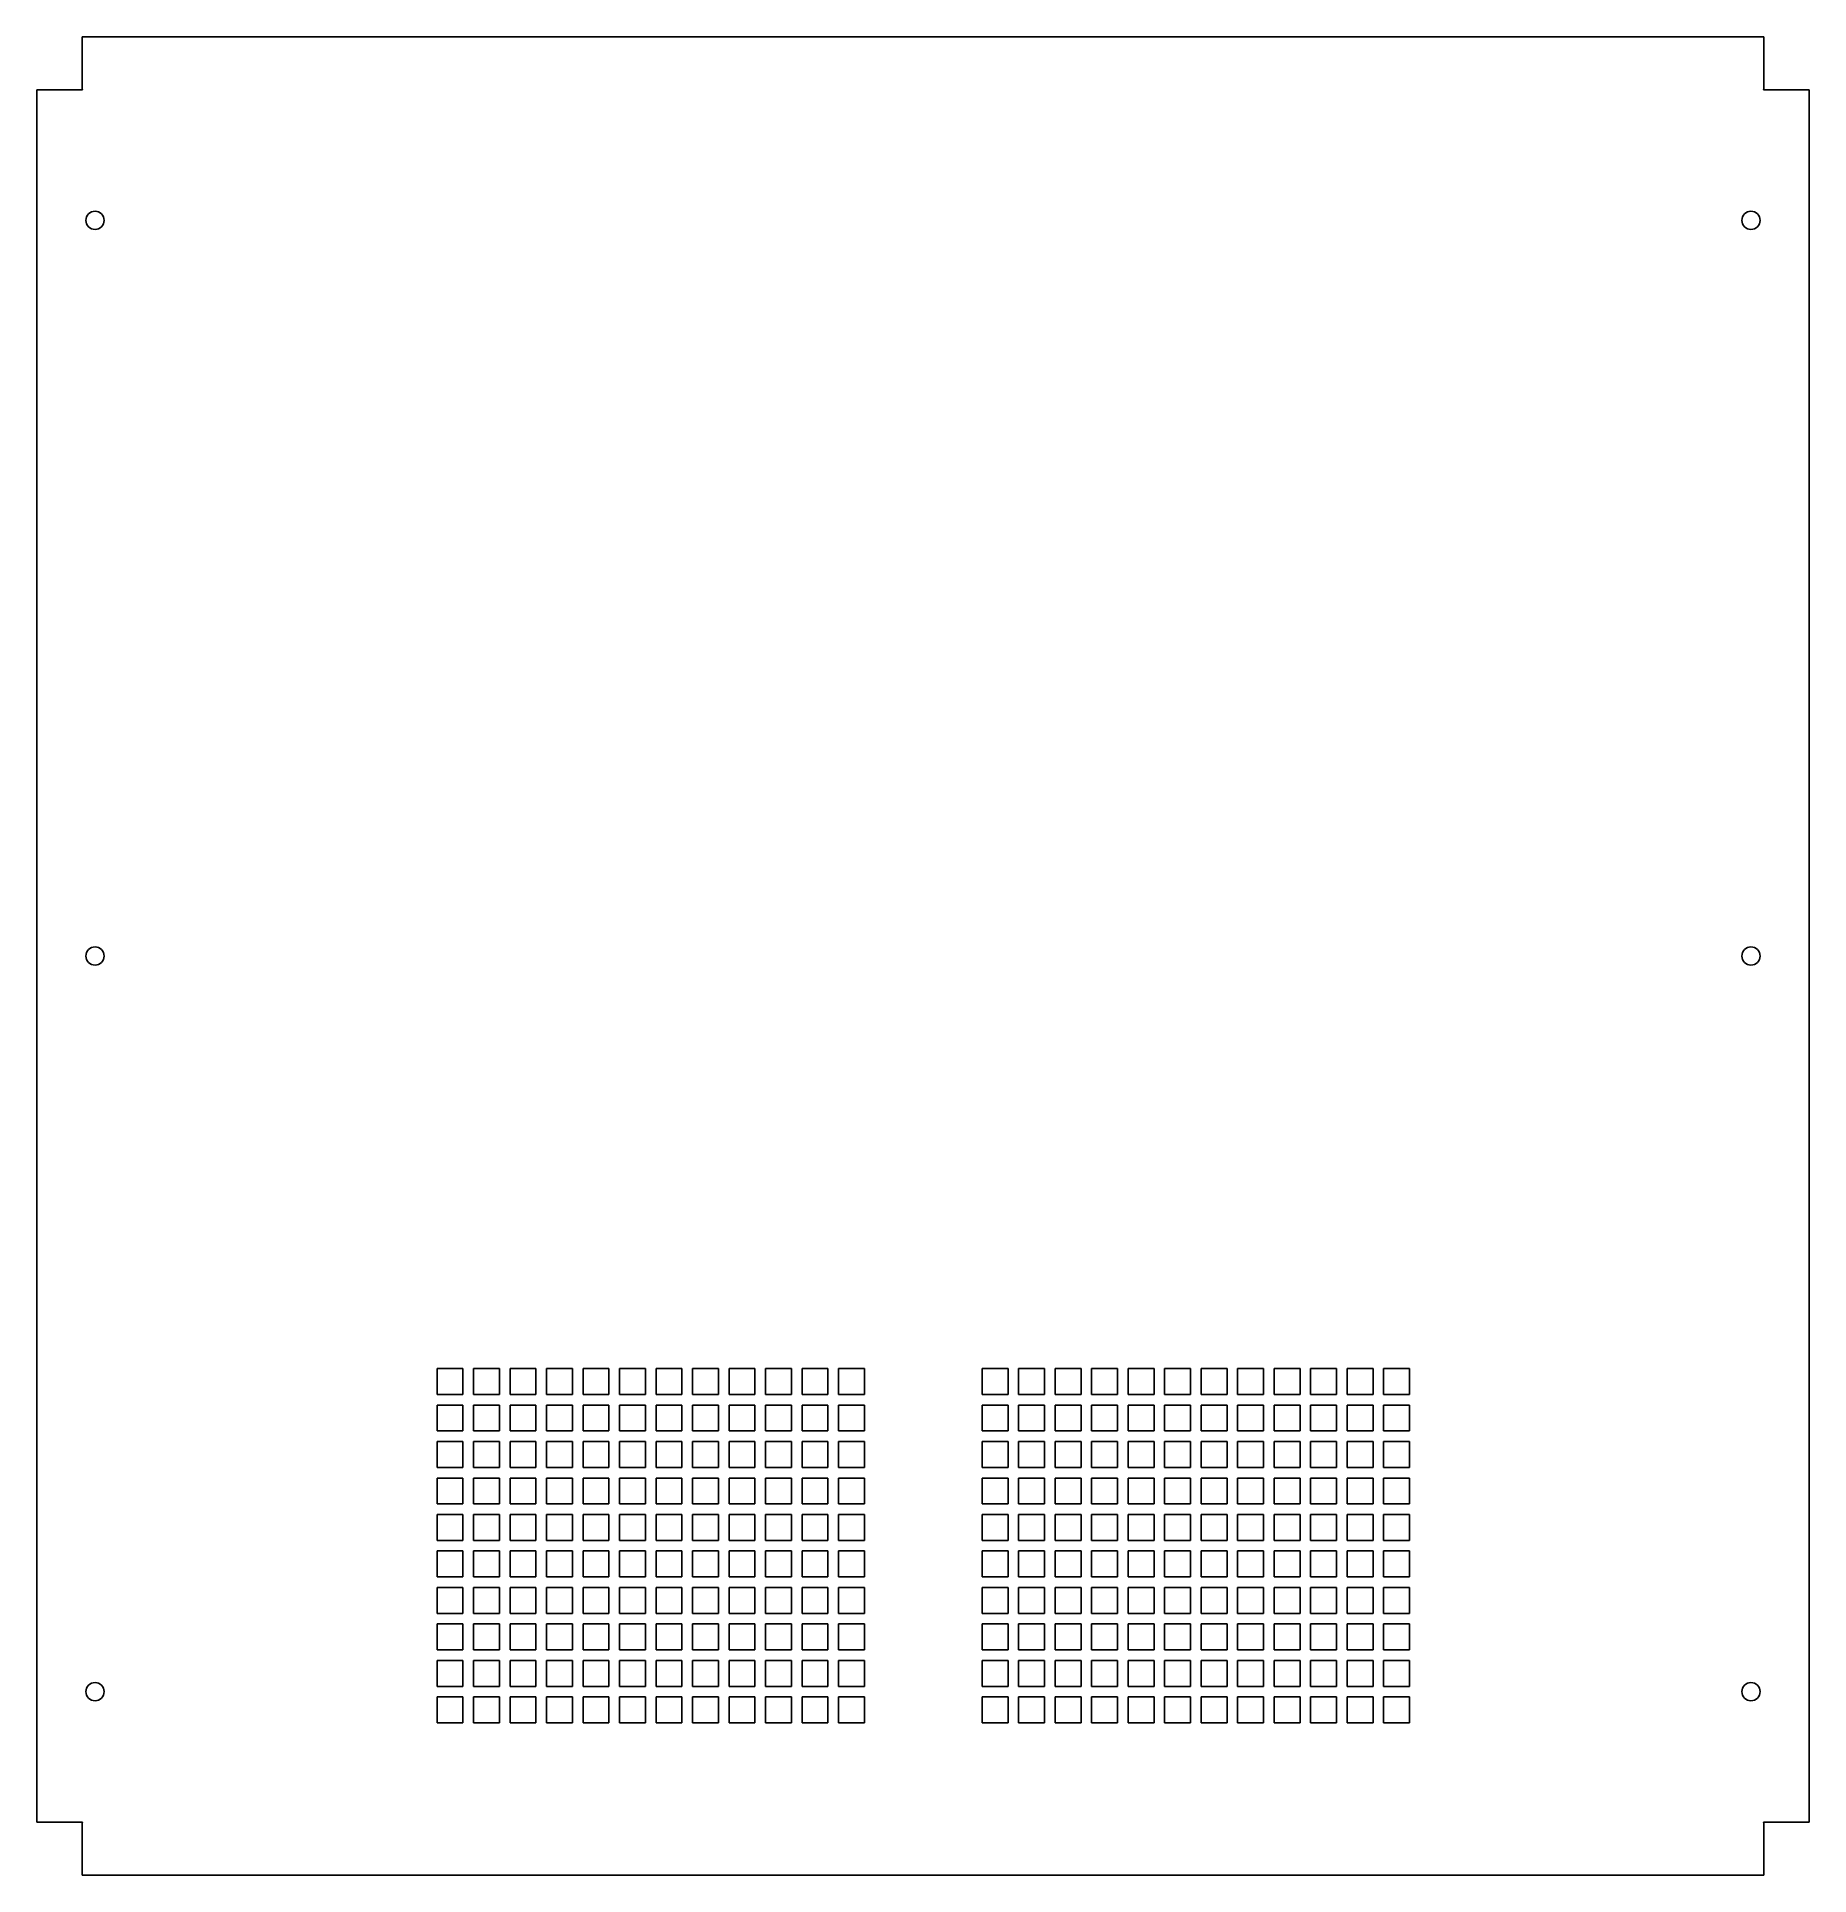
# Model space of a CAD drawing. Header units: inches. Extents: x -15.1 to 15.1, y -15.6 to 15.6.
import ezdxf

# ---------------------------------------------------------------- set-up
doc = ezdxf.new("R2010")
doc.units = ezdxf.units.IN
doc.header["$MEASUREMENT"] = 0

msp = doc.modelspace()

# ---------------------------------------------------------------- linework, layer by layer
at = {"color": 7, "linetype": 'Continuous', "lineweight": 25}
for p, q in [((-14.282, 14.726), (-14.282, 15.619)), ((14.282, 15.619), (-14.282, 15.619)), ((14.282, 15.619), (14.282, 14.726)), ((-15.054, 14.72), (-15.054, -14.72)), ((-15.054, 14.72), (-14.279, 14.72)), ((-14.279, 14.726), (-14.282, 14.726)), ((-14.279, 14.72), (-14.279, 14.726)), ((14.282, 14.726), (14.279, 14.726)), ((14.279, 14.726), (14.279, 14.72)), ((14.279, 14.72), (15.054, 14.72)), ((15.054, -14.72), (15.054, 14.72)), ((-7.815, -7.01), (-8.255, -7.01)), ((-8.255, -7.01), (-8.255, -7.45)), ((-7.815, -7.45), (-7.815, -7.01)), ((-7.195, -7.01), (-7.635, -7.01)), ((-7.635, -7.01), (-7.635, -7.45)), ((-7.195, -7.45), (-7.195, -7.01)), ((-6.575, -7.01), (-7.015, -7.01)), ((-7.015, -7.01), (-7.015, -7.45)), ((-6.575, -7.45), (-6.575, -7.01)), ((-5.955, -7.01), (-6.395, -7.01)), ((-6.395, -7.01), (-6.395, -7.45)), ((-5.955, -7.45), (-5.955, -7.01)), ((-5.335, -7.01), (-5.775, -7.01)), ((-5.775, -7.01), (-5.775, -7.45)), ((-5.335, -7.45), (-5.335, -7.01)), ((-4.715, -7.01), (-5.155, -7.01)), ((-5.155, -7.01), (-5.155, -7.45)), ((-4.715, -7.45), (-4.715, -7.01)), ((-4.095, -7.01), (-4.535, -7.01)), ((-4.535, -7.01), (-4.535, -7.45)), ((-4.095, -7.45), (-4.095, -7.01)), ((-3.475, -7.01), (-3.915, -7.01)), ((-3.915, -7.01), (-3.915, -7.45)), ((-3.475, -7.45), (-3.475, -7.01)), ((-2.855, -7.01), (-3.295, -7.01)), ((-3.295, -7.01), (-3.295, -7.45)), ((-2.855, -7.45), (-2.855, -7.01)), ((-2.235, -7.01), (-2.675, -7.01)), ((-2.675, -7.01), (-2.675, -7.45)), ((-2.235, -7.45), (-2.235, -7.01)), ((-1.615, -7.01), (-2.055, -7.01)), ((-2.055, -7.01), (-2.055, -7.45)), ((-1.615, -7.45), (-1.615, -7.01)), ((-0.995, -7.01), (-1.435, -7.01)), ((-1.435, -7.01), (-1.435, -7.45)), ((-0.995, -7.45), (-0.995, -7.01)), ((1.445, -7.01), (1.005, -7.01)), ((1.005, -7.01), (1.005, -7.45)), ((1.445, -7.45), (1.445, -7.01)), ((2.065, -7.01), (1.625, -7.01)), ((1.625, -7.01), (1.625, -7.45)), ((2.065, -7.45), (2.065, -7.01)), ((2.685, -7.01), (2.245, -7.01)), ((2.245, -7.01), (2.245, -7.45)), ((2.685, -7.45), (2.685, -7.01)), ((3.305, -7.01), (2.865, -7.01)), ((2.865, -7.01), (2.865, -7.45)), ((3.305, -7.45), (3.305, -7.01)), ((3.925, -7.01), (3.485, -7.01)), ((3.485, -7.01), (3.485, -7.45)), ((3.925, -7.45), (3.925, -7.01)), ((4.545, -7.01), (4.105, -7.01)), ((4.105, -7.01), (4.105, -7.45)), ((4.545, -7.45), (4.545, -7.01)), ((5.165, -7.01), (4.725, -7.01)), ((4.725, -7.01), (4.725, -7.45)), ((5.165, -7.45), (5.165, -7.01)), ((5.785, -7.01), (5.345, -7.01)), ((5.345, -7.01), (5.345, -7.45)), ((5.785, -7.45), (5.785, -7.01)), ((6.405, -7.01), (5.965, -7.01)), ((5.965, -7.01), (5.965, -7.45)), ((6.405, -7.45), (6.405, -7.01)), ((7.025, -7.01), (6.585, -7.01)), ((6.585, -7.01), (6.585, -7.45)), ((7.025, -7.45), (7.025, -7.01)), ((7.645, -7.01), (7.205, -7.01)), ((7.205, -7.01), (7.205, -7.45)), ((7.645, -7.45), (7.645, -7.01)), ((8.265, -7.01), (7.825, -7.01)), ((7.825, -7.01), (7.825, -7.45)), ((8.265, -7.45), (8.265, -7.01)), ((-8.255, -7.45), (-7.815, -7.45)), ((-7.635, -7.45), (-7.195, -7.45)), ((-7.015, -7.45), (-6.575, -7.45)), ((-6.395, -7.45), (-5.955, -7.45)), ((-5.775, -7.45), (-5.335, -7.45)), ((-5.155, -7.45), (-4.715, -7.45)), ((-4.535, -7.45), (-4.095, -7.45)), ((-3.915, -7.45), (-3.475, -7.45)), ((-3.295, -7.45), (-2.855, -7.45)), ((-2.675, -7.45), (-2.235, -7.45)), ((-2.055, -7.45), (-1.615, -7.45)), ((-1.435, -7.45), (-0.995, -7.45)), ((1.005, -7.45), (1.445, -7.45)), ((1.625, -7.45), (2.065, -7.45)), ((2.245, -7.45), (2.685, -7.45)), ((2.865, -7.45), (3.305, -7.45)), ((3.485, -7.45), (3.925, -7.45)), ((4.105, -7.45), (4.545, -7.45)), ((4.725, -7.45), (5.165, -7.45)), ((5.345, -7.45), (5.785, -7.45)), ((5.965, -7.45), (6.405, -7.45)), ((6.585, -7.45), (7.025, -7.45)), ((7.205, -7.45), (7.645, -7.45)), ((7.825, -7.45), (8.265, -7.45)), ((-7.815, -7.63), (-8.255, -7.63)), ((-8.255, -7.63), (-8.255, -8.07)), ((-7.815, -8.07), (-7.815, -7.63)), ((-7.195, -7.63), (-7.635, -7.63)), ((-7.635, -7.63), (-7.635, -8.07)), ((-7.195, -8.07), (-7.195, -7.63)), ((-6.575, -7.63), (-7.015, -7.63)), ((-7.015, -7.63), (-7.015, -8.07)), ((-6.575, -8.07), (-6.575, -7.63)), ((-5.955, -7.63), (-6.395, -7.63)), ((-6.395, -7.63), (-6.395, -8.07)), ((-5.955, -8.07), (-5.955, -7.63)), ((-5.335, -7.63), (-5.775, -7.63)), ((-5.775, -7.63), (-5.775, -8.07)), ((-5.335, -8.07), (-5.335, -7.63)), ((-4.715, -7.63), (-5.155, -7.63)), ((-5.155, -7.63), (-5.155, -8.07)), ((-4.715, -8.07), (-4.715, -7.63)), ((-4.095, -7.63), (-4.535, -7.63)), ((-4.535, -7.63), (-4.535, -8.07)), ((-4.095, -8.07), (-4.095, -7.63)), ((-3.475, -7.63), (-3.915, -7.63)), ((-3.915, -7.63), (-3.915, -8.07)), ((-3.475, -8.07), (-3.475, -7.63)), ((-2.855, -7.63), (-3.295, -7.63)), ((-3.295, -7.63), (-3.295, -8.07)), ((-2.855, -8.07), (-2.855, -7.63)), ((-2.235, -7.63), (-2.675, -7.63)), ((-2.675, -7.63), (-2.675, -8.07)), ((-2.235, -8.07), (-2.235, -7.63)), ((-1.615, -7.63), (-2.055, -7.63)), ((-2.055, -7.63), (-2.055, -8.07)), ((-1.615, -8.07), (-1.615, -7.63)), ((-0.995, -7.63), (-1.435, -7.63)), ((-1.435, -7.63), (-1.435, -8.07)), ((-0.995, -8.07), (-0.995, -7.63)), ((1.445, -7.63), (1.005, -7.63)), ((1.005, -7.63), (1.005, -8.07)), ((1.445, -8.07), (1.445, -7.63)), ((2.065, -7.63), (1.625, -7.63)), ((1.625, -7.63), (1.625, -8.07)), ((2.065, -8.07), (2.065, -7.63)), ((2.685, -7.63), (2.245, -7.63)), ((2.245, -7.63), (2.245, -8.07)), ((2.685, -8.07), (2.685, -7.63)), ((3.305, -7.63), (2.865, -7.63)), ((2.865, -7.63), (2.865, -8.07)), ((3.305, -8.07), (3.305, -7.63)), ((3.925, -7.63), (3.485, -7.63)), ((3.485, -7.63), (3.485, -8.07)), ((3.925, -8.07), (3.925, -7.63)), ((4.545, -7.63), (4.105, -7.63)), ((4.105, -7.63), (4.105, -8.07)), ((4.545, -8.07), (4.545, -7.63)), ((5.165, -7.63), (4.725, -7.63)), ((4.725, -7.63), (4.725, -8.07)), ((5.165, -8.07), (5.165, -7.63)), ((5.785, -7.63), (5.345, -7.63)), ((5.345, -7.63), (5.345, -8.07)), ((5.785, -8.07), (5.785, -7.63)), ((6.405, -7.63), (5.965, -7.63)), ((5.965, -7.63), (5.965, -8.07)), ((6.405, -8.07), (6.405, -7.63)), ((7.025, -7.63), (6.585, -7.63)), ((6.585, -7.63), (6.585, -8.07)), ((7.025, -8.07), (7.025, -7.63)), ((7.645, -7.63), (7.205, -7.63)), ((7.205, -7.63), (7.205, -8.07)), ((7.645, -8.07), (7.645, -7.63)), ((8.265, -7.63), (7.825, -7.63)), ((7.825, -7.63), (7.825, -8.07)), ((8.265, -8.07), (8.265, -7.63)), ((-8.255, -8.07), (-7.815, -8.07)), ((-7.635, -8.07), (-7.195, -8.07)), ((-7.015, -8.07), (-6.575, -8.07)), ((-6.395, -8.07), (-5.955, -8.07)), ((-5.775, -8.07), (-5.335, -8.07)), ((-5.155, -8.07), (-4.715, -8.07)), ((-4.535, -8.07), (-4.095, -8.07)), ((-3.915, -8.07), (-3.475, -8.07)), ((-3.295, -8.07), (-2.855, -8.07)), ((-2.675, -8.07), (-2.235, -8.07)), ((-2.055, -8.07), (-1.615, -8.07)), ((-1.435, -8.07), (-0.995, -8.07)), ((1.005, -8.07), (1.445, -8.07)), ((1.625, -8.07), (2.065, -8.07)), ((2.245, -8.07), (2.685, -8.07)), ((2.865, -8.07), (3.305, -8.07)), ((3.485, -8.07), (3.925, -8.07)), ((4.105, -8.07), (4.545, -8.07)), ((4.725, -8.07), (5.165, -8.07)), ((5.345, -8.07), (5.785, -8.07)), ((5.965, -8.07), (6.405, -8.07)), ((6.585, -8.07), (7.025, -8.07)), ((7.205, -8.07), (7.645, -8.07)), ((7.825, -8.07), (8.265, -8.07)), ((-7.815, -8.25), (-8.255, -8.25)), ((-8.255, -8.25), (-8.255, -8.69)), ((-7.815, -8.69), (-7.815, -8.25)), ((-7.195, -8.25), (-7.635, -8.25)), ((-7.635, -8.25), (-7.635, -8.69)), ((-7.195, -8.69), (-7.195, -8.25)), ((-6.575, -8.25), (-7.015, -8.25)), ((-7.015, -8.25), (-7.015, -8.69)), ((-6.575, -8.69), (-6.575, -8.25)), ((-5.955, -8.25), (-6.395, -8.25)), ((-6.395, -8.25), (-6.395, -8.69)), ((-5.955, -8.69), (-5.955, -8.25)), ((-5.335, -8.25), (-5.775, -8.25)), ((-5.775, -8.25), (-5.775, -8.69)), ((-5.335, -8.69), (-5.335, -8.25)), ((-4.715, -8.25), (-5.155, -8.25)), ((-5.155, -8.25), (-5.155, -8.69)), ((-4.715, -8.69), (-4.715, -8.25)), ((-4.095, -8.25), (-4.535, -8.25)), ((-4.535, -8.25), (-4.535, -8.69)), ((-4.095, -8.69), (-4.095, -8.25)), ((-3.475, -8.25), (-3.915, -8.25)), ((-3.915, -8.25), (-3.915, -8.69)), ((-3.475, -8.69), (-3.475, -8.25)), ((-2.855, -8.25), (-3.295, -8.25)), ((-3.295, -8.25), (-3.295, -8.69)), ((-2.855, -8.69), (-2.855, -8.25)), ((-2.235, -8.25), (-2.675, -8.25)), ((-2.675, -8.25), (-2.675, -8.69)), ((-2.235, -8.69), (-2.235, -8.25)), ((-1.615, -8.25), (-2.055, -8.25)), ((-2.055, -8.25), (-2.055, -8.69)), ((-1.615, -8.69), (-1.615, -8.25)), ((-0.995, -8.25), (-1.435, -8.25)), ((-1.435, -8.25), (-1.435, -8.69)), ((-0.995, -8.69), (-0.995, -8.25)), ((1.445, -8.25), (1.005, -8.25)), ((1.005, -8.25), (1.005, -8.69)), ((1.445, -8.69), (1.445, -8.25)), ((2.065, -8.25), (1.625, -8.25)), ((1.625, -8.25), (1.625, -8.69)), ((2.065, -8.69), (2.065, -8.25)), ((2.685, -8.25), (2.245, -8.25)), ((2.245, -8.25), (2.245, -8.69)), ((2.685, -8.69), (2.685, -8.25)), ((3.305, -8.25), (2.865, -8.25)), ((2.865, -8.25), (2.865, -8.69)), ((3.305, -8.69), (3.305, -8.25)), ((3.925, -8.25), (3.485, -8.25)), ((3.485, -8.25), (3.485, -8.69)), ((3.925, -8.69), (3.925, -8.25)), ((4.545, -8.25), (4.105, -8.25)), ((4.105, -8.25), (4.105, -8.69)), ((4.545, -8.69), (4.545, -8.25)), ((5.165, -8.25), (4.725, -8.25)), ((4.725, -8.25), (4.725, -8.69)), ((5.165, -8.69), (5.165, -8.25)), ((5.785, -8.25), (5.345, -8.25)), ((5.345, -8.25), (5.345, -8.69)), ((5.785, -8.69), (5.785, -8.25)), ((6.405, -8.25), (5.965, -8.25)), ((5.965, -8.25), (5.965, -8.69)), ((6.405, -8.69), (6.405, -8.25)), ((7.025, -8.25), (6.585, -8.25)), ((6.585, -8.25), (6.585, -8.69)), ((7.025, -8.69), (7.025, -8.25)), ((7.645, -8.25), (7.205, -8.25)), ((7.205, -8.25), (7.205, -8.69)), ((7.645, -8.69), (7.645, -8.25)), ((8.265, -8.25), (7.825, -8.25)), ((7.825, -8.25), (7.825, -8.69)), ((8.265, -8.69), (8.265, -8.25)), ((-8.255, -8.69), (-7.815, -8.69)), ((-7.635, -8.69), (-7.195, -8.69)), ((-7.015, -8.69), (-6.575, -8.69)), ((-6.395, -8.69), (-5.955, -8.69)), ((-5.775, -8.69), (-5.335, -8.69)), ((-5.155, -8.69), (-4.715, -8.69)), ((-4.535, -8.69), (-4.095, -8.69)), ((-3.915, -8.69), (-3.475, -8.69)), ((-3.295, -8.69), (-2.855, -8.69)), ((-2.675, -8.69), (-2.235, -8.69)), ((-2.055, -8.69), (-1.615, -8.69)), ((-1.435, -8.69), (-0.995, -8.69)), ((1.005, -8.69), (1.445, -8.69)), ((1.625, -8.69), (2.065, -8.69)), ((2.245, -8.69), (2.685, -8.69)), ((2.865, -8.69), (3.305, -8.69)), ((3.485, -8.69), (3.925, -8.69)), ((4.105, -8.69), (4.545, -8.69)), ((4.725, -8.69), (5.165, -8.69)), ((5.345, -8.69), (5.785, -8.69)), ((5.965, -8.69), (6.405, -8.69)), ((6.585, -8.69), (7.025, -8.69)), ((7.205, -8.69), (7.645, -8.69)), ((7.825, -8.69), (8.265, -8.69)), ((-7.815, -8.87), (-8.255, -8.87)), ((-8.255, -8.87), (-8.255, -9.31)), ((-7.815, -9.31), (-7.815, -8.87)), ((-7.195, -8.87), (-7.635, -8.87)), ((-7.635, -8.87), (-7.635, -9.31)), ((-7.195, -9.31), (-7.195, -8.87)), ((-6.575, -8.87), (-7.015, -8.87)), ((-7.015, -8.87), (-7.015, -9.31)), ((-6.575, -9.31), (-6.575, -8.87)), ((-5.955, -8.87), (-6.395, -8.87)), ((-6.395, -8.87), (-6.395, -9.31)), ((-5.955, -9.31), (-5.955, -8.87)), ((-5.335, -8.87), (-5.775, -8.87)), ((-5.775, -8.87), (-5.775, -9.31)), ((-5.335, -9.31), (-5.335, -8.87)), ((-4.715, -8.87), (-5.155, -8.87)), ((-5.155, -8.87), (-5.155, -9.31)), ((-4.715, -9.31), (-4.715, -8.87)), ((-4.095, -8.87), (-4.535, -8.87)), ((-4.535, -8.87), (-4.535, -9.31)), ((-4.095, -9.31), (-4.095, -8.87)), ((-3.475, -8.87), (-3.915, -8.87)), ((-3.915, -8.87), (-3.915, -9.31)), ((-3.475, -9.31), (-3.475, -8.87)), ((-2.855, -8.87), (-3.295, -8.87)), ((-3.295, -8.87), (-3.295, -9.31)), ((-2.855, -9.31), (-2.855, -8.87)), ((-2.235, -8.87), (-2.675, -8.87)), ((-2.675, -8.87), (-2.675, -9.31)), ((-2.235, -9.31), (-2.235, -8.87)), ((-1.615, -8.87), (-2.055, -8.87)), ((-2.055, -8.87), (-2.055, -9.31)), ((-1.615, -9.31), (-1.615, -8.87)), ((-0.995, -8.87), (-1.435, -8.87)), ((-1.435, -8.87), (-1.435, -9.31)), ((-0.995, -9.31), (-0.995, -8.87)), ((1.445, -8.87), (1.005, -8.87)), ((1.005, -8.87), (1.005, -9.31)), ((1.445, -9.31), (1.445, -8.87)), ((2.065, -8.87), (1.625, -8.87)), ((1.625, -8.87), (1.625, -9.31)), ((2.065, -9.31), (2.065, -8.87)), ((2.685, -8.87), (2.245, -8.87)), ((2.245, -8.87), (2.245, -9.31)), ((2.685, -9.31), (2.685, -8.87)), ((3.305, -8.87), (2.865, -8.87)), ((2.865, -8.87), (2.865, -9.31)), ((3.305, -9.31), (3.305, -8.87)), ((3.925, -8.87), (3.485, -8.87)), ((3.485, -8.87), (3.485, -9.31)), ((3.925, -9.31), (3.925, -8.87)), ((4.545, -8.87), (4.105, -8.87)), ((4.105, -8.87), (4.105, -9.31)), ((4.545, -9.31), (4.545, -8.87)), ((5.165, -8.87), (4.725, -8.87)), ((4.725, -8.87), (4.725, -9.31)), ((5.165, -9.31), (5.165, -8.87)), ((5.785, -8.87), (5.345, -8.87)), ((5.345, -8.87), (5.345, -9.31)), ((5.785, -9.31), (5.785, -8.87)), ((6.405, -8.87), (5.965, -8.87)), ((5.965, -8.87), (5.965, -9.31)), ((6.405, -9.31), (6.405, -8.87)), ((7.025, -8.87), (6.585, -8.87)), ((6.585, -8.87), (6.585, -9.31)), ((7.025, -9.31), (7.025, -8.87)), ((7.645, -8.87), (7.205, -8.87)), ((7.205, -8.87), (7.205, -9.31)), ((7.645, -9.31), (7.645, -8.87)), ((8.265, -8.87), (7.825, -8.87)), ((7.825, -8.87), (7.825, -9.31)), ((8.265, -9.31), (8.265, -8.87)), ((-8.255, -9.31), (-7.815, -9.31)), ((-7.635, -9.31), (-7.195, -9.31)), ((-7.015, -9.31), (-6.575, -9.31)), ((-6.395, -9.31), (-5.955, -9.31)), ((-5.775, -9.31), (-5.335, -9.31)), ((-5.155, -9.31), (-4.715, -9.31)), ((-4.535, -9.31), (-4.095, -9.31)), ((-3.915, -9.31), (-3.475, -9.31)), ((-3.295, -9.31), (-2.855, -9.31)), ((-2.675, -9.31), (-2.235, -9.31)), ((-2.055, -9.31), (-1.615, -9.31)), ((-1.435, -9.31), (-0.995, -9.31)), ((1.005, -9.31), (1.445, -9.31)), ((1.625, -9.31), (2.065, -9.31)), ((2.245, -9.31), (2.685, -9.31)), ((2.865, -9.31), (3.305, -9.31)), ((3.485, -9.31), (3.925, -9.31)), ((4.105, -9.31), (4.545, -9.31)), ((4.725, -9.31), (5.165, -9.31)), ((5.345, -9.31), (5.785, -9.31)), ((5.965, -9.31), (6.405, -9.31)), ((6.585, -9.31), (7.025, -9.31)), ((7.205, -9.31), (7.645, -9.31)), ((7.825, -9.31), (8.265, -9.31)), ((-7.815, -9.49), (-8.255, -9.49)), ((-8.255, -9.49), (-8.255, -9.93)), ((-7.815, -9.93), (-7.815, -9.49)), ((-7.195, -9.49), (-7.635, -9.49)), ((-7.635, -9.49), (-7.635, -9.93)), ((-7.195, -9.93), (-7.195, -9.49)), ((-6.575, -9.49), (-7.015, -9.49)), ((-7.015, -9.49), (-7.015, -9.93)), ((-6.575, -9.93), (-6.575, -9.49)), ((-5.955, -9.49), (-6.395, -9.49)), ((-6.395, -9.49), (-6.395, -9.93)), ((-5.955, -9.93), (-5.955, -9.49)), ((-5.335, -9.49), (-5.775, -9.49)), ((-5.775, -9.49), (-5.775, -9.93)), ((-5.335, -9.93), (-5.335, -9.49)), ((-4.715, -9.49), (-5.155, -9.49)), ((-5.155, -9.49), (-5.155, -9.93)), ((-4.715, -9.93), (-4.715, -9.49)), ((-4.095, -9.49), (-4.535, -9.49)), ((-4.535, -9.49), (-4.535, -9.93)), ((-4.095, -9.93), (-4.095, -9.49)), ((-3.475, -9.49), (-3.915, -9.49)), ((-3.915, -9.49), (-3.915, -9.93)), ((-3.475, -9.93), (-3.475, -9.49)), ((-2.855, -9.49), (-3.295, -9.49)), ((-3.295, -9.49), (-3.295, -9.93)), ((-2.855, -9.93), (-2.855, -9.49)), ((-2.235, -9.49), (-2.675, -9.49)), ((-2.675, -9.49), (-2.675, -9.93)), ((-2.235, -9.93), (-2.235, -9.49)), ((-1.615, -9.49), (-2.055, -9.49)), ((-2.055, -9.49), (-2.055, -9.93)), ((-1.615, -9.93), (-1.615, -9.49)), ((-0.995, -9.49), (-1.435, -9.49)), ((-1.435, -9.49), (-1.435, -9.93)), ((-0.995, -9.93), (-0.995, -9.49)), ((1.445, -9.49), (1.005, -9.49)), ((1.005, -9.49), (1.005, -9.93)), ((1.445, -9.93), (1.445, -9.49)), ((2.065, -9.49), (1.625, -9.49)), ((1.625, -9.49), (1.625, -9.93)), ((2.065, -9.93), (2.065, -9.49)), ((2.685, -9.49), (2.245, -9.49)), ((2.245, -9.49), (2.245, -9.93)), ((2.685, -9.93), (2.685, -9.49)), ((3.305, -9.49), (2.865, -9.49)), ((2.865, -9.49), (2.865, -9.93)), ((3.305, -9.93), (3.305, -9.49)), ((3.925, -9.49), (3.485, -9.49)), ((3.485, -9.49), (3.485, -9.93)), ((3.925, -9.93), (3.925, -9.49)), ((4.545, -9.49), (4.105, -9.49)), ((4.105, -9.49), (4.105, -9.93)), ((4.545, -9.93), (4.545, -9.49)), ((5.165, -9.49), (4.725, -9.49)), ((4.725, -9.49), (4.725, -9.93)), ((5.165, -9.93), (5.165, -9.49)), ((5.785, -9.49), (5.345, -9.49)), ((5.345, -9.49), (5.345, -9.93)), ((5.785, -9.93), (5.785, -9.49)), ((6.405, -9.49), (5.965, -9.49)), ((5.965, -9.49), (5.965, -9.93)), ((6.405, -9.93), (6.405, -9.49)), ((7.025, -9.49), (6.585, -9.49)), ((6.585, -9.49), (6.585, -9.93)), ((7.025, -9.93), (7.025, -9.49)), ((7.645, -9.49), (7.205, -9.49)), ((7.205, -9.49), (7.205, -9.93)), ((7.645, -9.93), (7.645, -9.49)), ((8.265, -9.49), (7.825, -9.49)), ((7.825, -9.49), (7.825, -9.93)), ((8.265, -9.93), (8.265, -9.49)), ((-8.255, -9.93), (-7.815, -9.93)), ((-7.635, -9.93), (-7.195, -9.93)), ((-7.015, -9.93), (-6.575, -9.93)), ((-6.395, -9.93), (-5.955, -9.93)), ((-5.775, -9.93), (-5.335, -9.93)), ((-5.155, -9.93), (-4.715, -9.93)), ((-4.535, -9.93), (-4.095, -9.93)), ((-3.915, -9.93), (-3.475, -9.93)), ((-3.295, -9.93), (-2.855, -9.93)), ((-2.675, -9.93), (-2.235, -9.93)), ((-2.055, -9.93), (-1.615, -9.93)), ((-1.435, -9.93), (-0.995, -9.93)), ((1.005, -9.93), (1.445, -9.93)), ((1.625, -9.93), (2.065, -9.93)), ((2.245, -9.93), (2.685, -9.93)), ((2.865, -9.93), (3.305, -9.93)), ((3.485, -9.93), (3.925, -9.93)), ((4.105, -9.93), (4.545, -9.93)), ((4.725, -9.93), (5.165, -9.93)), ((5.345, -9.93), (5.785, -9.93)), ((5.965, -9.93), (6.405, -9.93)), ((6.585, -9.93), (7.025, -9.93)), ((7.205, -9.93), (7.645, -9.93)), ((7.825, -9.93), (8.265, -9.93)), ((-7.815, -10.11), (-8.255, -10.11)), ((-8.255, -10.11), (-8.255, -10.55)), ((-7.815, -10.55), (-7.815, -10.11)), ((-7.195, -10.11), (-7.635, -10.11)), ((-7.635, -10.11), (-7.635, -10.55)), ((-7.195, -10.55), (-7.195, -10.11)), ((-6.575, -10.11), (-7.015, -10.11)), ((-7.015, -10.11), (-7.015, -10.55)), ((-6.575, -10.55), (-6.575, -10.11)), ((-5.955, -10.11), (-6.395, -10.11)), ((-6.395, -10.11), (-6.395, -10.55)), ((-5.955, -10.55), (-5.955, -10.11)), ((-5.335, -10.11), (-5.775, -10.11)), ((-5.775, -10.11), (-5.775, -10.55)), ((-5.335, -10.55), (-5.335, -10.11)), ((-4.715, -10.11), (-5.155, -10.11)), ((-5.155, -10.11), (-5.155, -10.55)), ((-4.715, -10.55), (-4.715, -10.11)), ((-4.095, -10.11), (-4.535, -10.11)), ((-4.535, -10.11), (-4.535, -10.55)), ((-4.095, -10.55), (-4.095, -10.11)), ((-3.475, -10.11), (-3.915, -10.11)), ((-3.915, -10.11), (-3.915, -10.55)), ((-3.475, -10.55), (-3.475, -10.11)), ((-2.855, -10.11), (-3.295, -10.11)), ((-3.295, -10.11), (-3.295, -10.55)), ((-2.855, -10.55), (-2.855, -10.11)), ((-2.235, -10.11), (-2.675, -10.11)), ((-2.675, -10.11), (-2.675, -10.55)), ((-2.235, -10.55), (-2.235, -10.11)), ((-1.615, -10.11), (-2.055, -10.11)), ((-2.055, -10.11), (-2.055, -10.55)), ((-1.615, -10.55), (-1.615, -10.11)), ((-0.995, -10.11), (-1.435, -10.11)), ((-1.435, -10.11), (-1.435, -10.55)), ((-0.995, -10.55), (-0.995, -10.11)), ((1.445, -10.11), (1.005, -10.11)), ((1.005, -10.11), (1.005, -10.55)), ((1.445, -10.55), (1.445, -10.11)), ((2.065, -10.11), (1.625, -10.11)), ((1.625, -10.11), (1.625, -10.55)), ((2.065, -10.55), (2.065, -10.11)), ((2.685, -10.11), (2.245, -10.11)), ((2.245, -10.11), (2.245, -10.55)), ((2.685, -10.55), (2.685, -10.11)), ((3.305, -10.11), (2.865, -10.11)), ((2.865, -10.11), (2.865, -10.55)), ((3.305, -10.55), (3.305, -10.11)), ((3.925, -10.11), (3.485, -10.11)), ((3.485, -10.11), (3.485, -10.55)), ((3.925, -10.55), (3.925, -10.11)), ((4.545, -10.11), (4.105, -10.11)), ((4.105, -10.11), (4.105, -10.55)), ((4.545, -10.55), (4.545, -10.11)), ((5.165, -10.11), (4.725, -10.11)), ((4.725, -10.11), (4.725, -10.55)), ((5.165, -10.55), (5.165, -10.11)), ((5.785, -10.11), (5.345, -10.11)), ((5.345, -10.11), (5.345, -10.55)), ((5.785, -10.55), (5.785, -10.11)), ((6.405, -10.11), (5.965, -10.11)), ((5.965, -10.11), (5.965, -10.55)), ((6.405, -10.55), (6.405, -10.11)), ((7.025, -10.11), (6.585, -10.11)), ((6.585, -10.11), (6.585, -10.55)), ((7.025, -10.55), (7.025, -10.11)), ((7.645, -10.11), (7.205, -10.11)), ((7.205, -10.11), (7.205, -10.55)), ((7.645, -10.55), (7.645, -10.11)), ((8.265, -10.11), (7.825, -10.11)), ((7.825, -10.11), (7.825, -10.55)), ((8.265, -10.55), (8.265, -10.11)), ((-8.255, -10.55), (-7.815, -10.55)), ((-7.635, -10.55), (-7.195, -10.55)), ((-7.015, -10.55), (-6.575, -10.55)), ((-6.395, -10.55), (-5.955, -10.55)), ((-5.775, -10.55), (-5.335, -10.55)), ((-5.155, -10.55), (-4.715, -10.55)), ((-4.535, -10.55), (-4.095, -10.55)), ((-3.915, -10.55), (-3.475, -10.55)), ((-3.295, -10.55), (-2.855, -10.55)), ((-2.675, -10.55), (-2.235, -10.55)), ((-2.055, -10.55), (-1.615, -10.55)), ((-1.435, -10.55), (-0.995, -10.55)), ((1.005, -10.55), (1.445, -10.55)), ((1.625, -10.55), (2.065, -10.55)), ((2.245, -10.55), (2.685, -10.55)), ((2.865, -10.55), (3.305, -10.55)), ((3.485, -10.55), (3.925, -10.55)), ((4.105, -10.55), (4.545, -10.55)), ((4.725, -10.55), (5.165, -10.55)), ((5.345, -10.55), (5.785, -10.55)), ((5.965, -10.55), (6.405, -10.55)), ((6.585, -10.55), (7.025, -10.55)), ((7.205, -10.55), (7.645, -10.55)), ((7.825, -10.55), (8.265, -10.55)), ((-7.815, -10.73), (-8.255, -10.73)), ((-8.255, -10.73), (-8.255, -11.17)), ((-7.815, -11.17), (-7.815, -10.73)), ((-7.195, -10.73), (-7.635, -10.73)), ((-7.635, -10.73), (-7.635, -11.17)), ((-7.195, -11.17), (-7.195, -10.73)), ((-6.575, -10.73), (-7.015, -10.73)), ((-7.015, -10.73), (-7.015, -11.17)), ((-6.575, -11.17), (-6.575, -10.73)), ((-5.955, -10.73), (-6.395, -10.73)), ((-6.395, -10.73), (-6.395, -11.17)), ((-5.955, -11.17), (-5.955, -10.73)), ((-5.335, -10.73), (-5.775, -10.73)), ((-5.775, -10.73), (-5.775, -11.17)), ((-5.335, -11.17), (-5.335, -10.73)), ((-4.715, -10.73), (-5.155, -10.73)), ((-5.155, -10.73), (-5.155, -11.17)), ((-4.715, -11.17), (-4.715, -10.73)), ((-4.095, -10.73), (-4.535, -10.73)), ((-4.535, -10.73), (-4.535, -11.17)), ((-4.095, -11.17), (-4.095, -10.73)), ((-3.475, -10.73), (-3.915, -10.73)), ((-3.915, -10.73), (-3.915, -11.17)), ((-3.475, -11.17), (-3.475, -10.73)), ((-2.855, -10.73), (-3.295, -10.73)), ((-3.295, -10.73), (-3.295, -11.17)), ((-2.855, -11.17), (-2.855, -10.73)), ((-2.235, -10.73), (-2.675, -10.73)), ((-2.675, -10.73), (-2.675, -11.17)), ((-2.235, -11.17), (-2.235, -10.73)), ((-1.615, -10.73), (-2.055, -10.73)), ((-2.055, -10.73), (-2.055, -11.17)), ((-1.615, -11.17), (-1.615, -10.73)), ((-0.995, -10.73), (-1.435, -10.73)), ((-1.435, -10.73), (-1.435, -11.17)), ((-0.995, -11.17), (-0.995, -10.73)), ((1.445, -10.73), (1.005, -10.73)), ((1.005, -10.73), (1.005, -11.17)), ((1.445, -11.17), (1.445, -10.73)), ((2.065, -10.73), (1.625, -10.73)), ((1.625, -10.73), (1.625, -11.17)), ((2.065, -11.17), (2.065, -10.73)), ((2.685, -10.73), (2.245, -10.73)), ((2.245, -10.73), (2.245, -11.17)), ((2.685, -11.17), (2.685, -10.73)), ((3.305, -10.73), (2.865, -10.73)), ((2.865, -10.73), (2.865, -11.17)), ((3.305, -11.17), (3.305, -10.73)), ((3.925, -10.73), (3.485, -10.73)), ((3.485, -10.73), (3.485, -11.17)), ((3.925, -11.17), (3.925, -10.73)), ((4.545, -10.73), (4.105, -10.73)), ((4.105, -10.73), (4.105, -11.17)), ((4.545, -11.17), (4.545, -10.73)), ((5.165, -10.73), (4.725, -10.73)), ((4.725, -10.73), (4.725, -11.17)), ((5.165, -11.17), (5.165, -10.73)), ((5.785, -10.73), (5.345, -10.73)), ((5.345, -10.73), (5.345, -11.17)), ((5.785, -11.17), (5.785, -10.73)), ((6.405, -10.73), (5.965, -10.73)), ((5.965, -10.73), (5.965, -11.17)), ((6.405, -11.17), (6.405, -10.73)), ((7.025, -10.73), (6.585, -10.73)), ((6.585, -10.73), (6.585, -11.17)), ((7.025, -11.17), (7.025, -10.73)), ((7.645, -10.73), (7.205, -10.73)), ((7.205, -10.73), (7.205, -11.17)), ((7.645, -11.17), (7.645, -10.73)), ((8.265, -10.73), (7.825, -10.73)), ((7.825, -10.73), (7.825, -11.17)), ((8.265, -11.17), (8.265, -10.73)), ((-8.255, -11.17), (-7.815, -11.17)), ((-7.635, -11.17), (-7.195, -11.17)), ((-7.015, -11.17), (-6.575, -11.17)), ((-6.395, -11.17), (-5.955, -11.17)), ((-5.775, -11.17), (-5.335, -11.17)), ((-5.155, -11.17), (-4.715, -11.17)), ((-4.535, -11.17), (-4.095, -11.17)), ((-3.915, -11.17), (-3.475, -11.17)), ((-3.295, -11.17), (-2.855, -11.17)), ((-2.675, -11.17), (-2.235, -11.17)), ((-2.055, -11.17), (-1.615, -11.17)), ((-1.435, -11.17), (-0.995, -11.17)), ((1.005, -11.17), (1.445, -11.17)), ((1.625, -11.17), (2.065, -11.17)), ((2.245, -11.17), (2.685, -11.17)), ((2.865, -11.17), (3.305, -11.17)), ((3.485, -11.17), (3.925, -11.17)), ((4.105, -11.17), (4.545, -11.17)), ((4.725, -11.17), (5.165, -11.17)), ((5.345, -11.17), (5.785, -11.17)), ((5.965, -11.17), (6.405, -11.17)), ((6.585, -11.17), (7.025, -11.17)), ((7.205, -11.17), (7.645, -11.17)), ((7.825, -11.17), (8.265, -11.17)), ((-7.815, -11.35), (-8.255, -11.35)), ((-8.255, -11.35), (-8.255, -11.79)), ((-7.815, -11.79), (-7.815, -11.35)), ((-7.195, -11.35), (-7.635, -11.35)), ((-7.635, -11.35), (-7.635, -11.79)), ((-7.195, -11.79), (-7.195, -11.35)), ((-6.575, -11.35), (-7.015, -11.35)), ((-7.015, -11.35), (-7.015, -11.79)), ((-6.575, -11.79), (-6.575, -11.35)), ((-5.955, -11.35), (-6.395, -11.35)), ((-6.395, -11.35), (-6.395, -11.79)), ((-5.955, -11.79), (-5.955, -11.35)), ((-5.335, -11.35), (-5.775, -11.35)), ((-5.775, -11.35), (-5.775, -11.79)), ((-5.335, -11.79), (-5.335, -11.35)), ((-4.715, -11.35), (-5.155, -11.35)), ((-5.155, -11.35), (-5.155, -11.79)), ((-4.715, -11.79), (-4.715, -11.35)), ((-4.095, -11.35), (-4.535, -11.35)), ((-4.535, -11.35), (-4.535, -11.79)), ((-4.095, -11.79), (-4.095, -11.35)), ((-3.475, -11.35), (-3.915, -11.35)), ((-3.915, -11.35), (-3.915, -11.79)), ((-3.475, -11.79), (-3.475, -11.35)), ((-2.855, -11.35), (-3.295, -11.35)), ((-3.295, -11.35), (-3.295, -11.79)), ((-2.855, -11.79), (-2.855, -11.35)), ((-2.235, -11.35), (-2.675, -11.35)), ((-2.675, -11.35), (-2.675, -11.79)), ((-2.235, -11.79), (-2.235, -11.35)), ((-1.615, -11.35), (-2.055, -11.35)), ((-2.055, -11.35), (-2.055, -11.79)), ((-1.615, -11.79), (-1.615, -11.35)), ((-0.995, -11.35), (-1.435, -11.35)), ((-1.435, -11.35), (-1.435, -11.79)), ((-0.995, -11.79), (-0.995, -11.35)), ((1.445, -11.35), (1.005, -11.35)), ((1.005, -11.35), (1.005, -11.79)), ((1.445, -11.79), (1.445, -11.35)), ((2.065, -11.35), (1.625, -11.35)), ((1.625, -11.35), (1.625, -11.79)), ((2.065, -11.79), (2.065, -11.35)), ((2.685, -11.35), (2.245, -11.35)), ((2.245, -11.35), (2.245, -11.79)), ((2.685, -11.79), (2.685, -11.35)), ((3.305, -11.35), (2.865, -11.35)), ((2.865, -11.35), (2.865, -11.79)), ((3.305, -11.79), (3.305, -11.35)), ((3.925, -11.35), (3.485, -11.35)), ((3.485, -11.35), (3.485, -11.79)), ((3.925, -11.79), (3.925, -11.35)), ((4.545, -11.35), (4.105, -11.35)), ((4.105, -11.35), (4.105, -11.79)), ((4.545, -11.79), (4.545, -11.35)), ((5.165, -11.35), (4.725, -11.35)), ((4.725, -11.35), (4.725, -11.79)), ((5.165, -11.79), (5.165, -11.35)), ((5.785, -11.35), (5.345, -11.35)), ((5.345, -11.35), (5.345, -11.79)), ((5.785, -11.79), (5.785, -11.35)), ((6.405, -11.35), (5.965, -11.35)), ((5.965, -11.35), (5.965, -11.79)), ((6.405, -11.79), (6.405, -11.35)), ((7.025, -11.35), (6.585, -11.35)), ((6.585, -11.35), (6.585, -11.79)), ((7.025, -11.79), (7.025, -11.35)), ((7.645, -11.35), (7.205, -11.35)), ((7.205, -11.35), (7.205, -11.79)), ((7.645, -11.79), (7.645, -11.35)), ((8.265, -11.35), (7.825, -11.35)), ((7.825, -11.35), (7.825, -11.79)), ((8.265, -11.79), (8.265, -11.35)), ((-8.255, -11.79), (-7.815, -11.79)), ((-7.635, -11.79), (-7.195, -11.79)), ((-7.015, -11.79), (-6.575, -11.79)), ((-6.395, -11.79), (-5.955, -11.79)), ((-5.775, -11.79), (-5.335, -11.79)), ((-5.155, -11.79), (-4.715, -11.79)), ((-4.535, -11.79), (-4.095, -11.79)), ((-3.915, -11.79), (-3.475, -11.79)), ((-3.295, -11.79), (-2.855, -11.79)), ((-2.675, -11.79), (-2.235, -11.79)), ((-2.055, -11.79), (-1.615, -11.79)), ((-1.435, -11.79), (-0.995, -11.79)), ((1.005, -11.79), (1.445, -11.79)), ((1.625, -11.79), (2.065, -11.79)), ((2.245, -11.79), (2.685, -11.79)), ((2.865, -11.79), (3.305, -11.79)), ((3.485, -11.79), (3.925, -11.79)), ((4.105, -11.79), (4.545, -11.79)), ((4.725, -11.79), (5.165, -11.79)), ((5.345, -11.79), (5.785, -11.79)), ((5.965, -11.79), (6.405, -11.79)), ((6.585, -11.79), (7.025, -11.79)), ((7.205, -11.79), (7.645, -11.79)), ((7.825, -11.79), (8.265, -11.79)), ((-7.815, -11.97), (-8.255, -11.97)), ((-8.255, -11.97), (-8.255, -12.41)), ((-7.815, -12.41), (-7.815, -11.97)), ((-7.195, -11.97), (-7.635, -11.97)), ((-7.635, -11.97), (-7.635, -12.41)), ((-7.195, -12.41), (-7.195, -11.97)), ((-6.575, -11.97), (-7.015, -11.97)), ((-7.015, -11.97), (-7.015, -12.41)), ((-6.575, -12.41), (-6.575, -11.97)), ((-5.955, -11.97), (-6.395, -11.97)), ((-6.395, -11.97), (-6.395, -12.41)), ((-5.955, -12.41), (-5.955, -11.97)), ((-5.335, -11.97), (-5.775, -11.97)), ((-5.775, -11.97), (-5.775, -12.41)), ((-5.335, -12.41), (-5.335, -11.97)), ((-4.715, -11.97), (-5.155, -11.97)), ((-5.155, -11.97), (-5.155, -12.41)), ((-4.715, -12.41), (-4.715, -11.97)), ((-4.095, -11.97), (-4.535, -11.97)), ((-4.535, -11.97), (-4.535, -12.41)), ((-4.095, -12.41), (-4.095, -11.97)), ((-3.475, -11.97), (-3.915, -11.97)), ((-3.915, -11.97), (-3.915, -12.41)), ((-3.475, -12.41), (-3.475, -11.97)), ((-2.855, -11.97), (-3.295, -11.97)), ((-3.295, -11.97), (-3.295, -12.41)), ((-2.855, -12.41), (-2.855, -11.97)), ((-2.235, -11.97), (-2.675, -11.97)), ((-2.675, -11.97), (-2.675, -12.41)), ((-2.235, -12.41), (-2.235, -11.97)), ((-1.615, -11.97), (-2.055, -11.97)), ((-2.055, -11.97), (-2.055, -12.41)), ((-1.615, -12.41), (-1.615, -11.97)), ((-0.995, -11.97), (-1.435, -11.97)), ((-1.435, -11.97), (-1.435, -12.41)), ((-0.995, -12.41), (-0.995, -11.97)), ((1.445, -11.97), (1.005, -11.97)), ((1.005, -11.97), (1.005, -12.41)), ((1.445, -12.41), (1.445, -11.97)), ((2.065, -11.97), (1.625, -11.97)), ((1.625, -11.97), (1.625, -12.41)), ((2.065, -12.41), (2.065, -11.97)), ((2.685, -11.97), (2.245, -11.97)), ((2.245, -11.97), (2.245, -12.41)), ((2.685, -12.41), (2.685, -11.97)), ((3.305, -11.97), (2.865, -11.97)), ((2.865, -11.97), (2.865, -12.41)), ((3.305, -12.41), (3.305, -11.97)), ((3.925, -11.97), (3.485, -11.97)), ((3.485, -11.97), (3.485, -12.41)), ((3.925, -12.41), (3.925, -11.97)), ((4.545, -11.97), (4.105, -11.97)), ((4.105, -11.97), (4.105, -12.41)), ((4.545, -12.41), (4.545, -11.97)), ((5.165, -11.97), (4.725, -11.97)), ((4.725, -11.97), (4.725, -12.41)), ((5.165, -12.41), (5.165, -11.97)), ((5.785, -11.97), (5.345, -11.97)), ((5.345, -11.97), (5.345, -12.41)), ((5.785, -12.41), (5.785, -11.97)), ((6.405, -11.97), (5.965, -11.97)), ((5.965, -11.97), (5.965, -12.41)), ((6.405, -12.41), (6.405, -11.97)), ((7.025, -11.97), (6.585, -11.97)), ((6.585, -11.97), (6.585, -12.41)), ((7.025, -12.41), (7.025, -11.97)), ((7.645, -11.97), (7.205, -11.97)), ((7.205, -11.97), (7.205, -12.41)), ((7.645, -12.41), (7.645, -11.97)), ((8.265, -11.97), (7.825, -11.97)), ((7.825, -11.97), (7.825, -12.41)), ((8.265, -12.41), (8.265, -11.97)), ((-8.255, -12.41), (-7.815, -12.41)), ((-7.635, -12.41), (-7.195, -12.41)), ((-7.015, -12.41), (-6.575, -12.41)), ((-6.395, -12.41), (-5.955, -12.41)), ((-5.775, -12.41), (-5.335, -12.41)), ((-5.155, -12.41), (-4.715, -12.41)), ((-4.535, -12.41), (-4.095, -12.41)), ((-3.915, -12.41), (-3.475, -12.41)), ((-3.295, -12.41), (-2.855, -12.41)), ((-2.675, -12.41), (-2.235, -12.41)), ((-2.055, -12.41), (-1.615, -12.41)), ((-1.435, -12.41), (-0.995, -12.41)), ((1.005, -12.41), (1.445, -12.41)), ((1.625, -12.41), (2.065, -12.41)), ((2.245, -12.41), (2.685, -12.41)), ((2.865, -12.41), (3.305, -12.41)), ((3.485, -12.41), (3.925, -12.41)), ((4.105, -12.41), (4.545, -12.41)), ((4.725, -12.41), (5.165, -12.41)), ((5.345, -12.41), (5.785, -12.41)), ((5.965, -12.41), (6.405, -12.41)), ((6.585, -12.41), (7.025, -12.41)), ((7.205, -12.41), (7.645, -12.41)), ((7.825, -12.41), (8.265, -12.41)), ((-7.815, -12.59), (-8.255, -12.59)), ((-8.255, -12.59), (-8.255, -13.03)), ((-7.815, -13.03), (-7.815, -12.59)), ((-7.195, -12.59), (-7.635, -12.59)), ((-7.635, -12.59), (-7.635, -13.03)), ((-7.195, -13.03), (-7.195, -12.59)), ((-6.575, -12.59), (-7.015, -12.59)), ((-7.015, -12.59), (-7.015, -13.03)), ((-6.575, -13.03), (-6.575, -12.59)), ((-5.955, -12.59), (-6.395, -12.59)), ((-6.395, -12.59), (-6.395, -13.03)), ((-5.955, -13.03), (-5.955, -12.59)), ((-5.335, -12.59), (-5.775, -12.59)), ((-5.775, -12.59), (-5.775, -13.03)), ((-5.335, -13.03), (-5.335, -12.59)), ((-4.715, -12.59), (-5.155, -12.59)), ((-5.155, -12.59), (-5.155, -13.03)), ((-4.715, -13.03), (-4.715, -12.59)), ((-4.095, -12.59), (-4.535, -12.59)), ((-4.535, -12.59), (-4.535, -13.03)), ((-4.095, -13.03), (-4.095, -12.59)), ((-3.475, -12.59), (-3.915, -12.59)), ((-3.915, -12.59), (-3.915, -13.03)), ((-3.475, -13.03), (-3.475, -12.59)), ((-2.855, -12.59), (-3.295, -12.59)), ((-3.295, -12.59), (-3.295, -13.03)), ((-2.855, -13.03), (-2.855, -12.59)), ((-2.235, -12.59), (-2.675, -12.59)), ((-2.675, -12.59), (-2.675, -13.03)), ((-2.235, -13.03), (-2.235, -12.59)), ((-1.615, -12.59), (-2.055, -12.59)), ((-2.055, -12.59), (-2.055, -13.03)), ((-1.615, -13.03), (-1.615, -12.59)), ((-0.995, -12.59), (-1.435, -12.59)), ((-1.435, -12.59), (-1.435, -13.03)), ((-0.995, -13.03), (-0.995, -12.59)), ((1.445, -12.59), (1.005, -12.59)), ((1.005, -12.59), (1.005, -13.03)), ((1.445, -13.03), (1.445, -12.59)), ((2.065, -12.59), (1.625, -12.59)), ((1.625, -12.59), (1.625, -13.03)), ((2.065, -13.03), (2.065, -12.59)), ((2.685, -12.59), (2.245, -12.59)), ((2.245, -12.59), (2.245, -13.03)), ((2.685, -13.03), (2.685, -12.59)), ((3.305, -12.59), (2.865, -12.59)), ((2.865, -12.59), (2.865, -13.03)), ((3.305, -13.03), (3.305, -12.59)), ((3.925, -12.59), (3.485, -12.59)), ((3.485, -12.59), (3.485, -13.03)), ((3.925, -13.03), (3.925, -12.59)), ((4.545, -12.59), (4.105, -12.59)), ((4.105, -12.59), (4.105, -13.03)), ((4.545, -13.03), (4.545, -12.59)), ((5.165, -12.59), (4.725, -12.59)), ((4.725, -12.59), (4.725, -13.03)), ((5.165, -13.03), (5.165, -12.59)), ((5.785, -12.59), (5.345, -12.59)), ((5.345, -12.59), (5.345, -13.03)), ((5.785, -13.03), (5.785, -12.59)), ((6.405, -12.59), (5.965, -12.59)), ((5.965, -12.59), (5.965, -13.03)), ((6.405, -13.03), (6.405, -12.59)), ((7.025, -12.59), (6.585, -12.59)), ((6.585, -12.59), (6.585, -13.03)), ((7.025, -13.03), (7.025, -12.59)), ((7.645, -12.59), (7.205, -12.59)), ((7.205, -12.59), (7.205, -13.03)), ((7.645, -13.03), (7.645, -12.59)), ((8.265, -12.59), (7.825, -12.59)), ((7.825, -12.59), (7.825, -13.03)), ((8.265, -13.03), (8.265, -12.59)), ((-8.255, -13.03), (-7.815, -13.03)), ((-7.635, -13.03), (-7.195, -13.03)), ((-7.015, -13.03), (-6.575, -13.03)), ((-6.395, -13.03), (-5.955, -13.03)), ((-5.775, -13.03), (-5.335, -13.03)), ((-5.155, -13.03), (-4.715, -13.03)), ((-4.535, -13.03), (-4.095, -13.03)), ((-3.915, -13.03), (-3.475, -13.03)), ((-3.295, -13.03), (-2.855, -13.03)), ((-2.675, -13.03), (-2.235, -13.03)), ((-2.055, -13.03), (-1.615, -13.03)), ((-1.435, -13.03), (-0.995, -13.03)), ((1.005, -13.03), (1.445, -13.03)), ((1.625, -13.03), (2.065, -13.03)), ((2.245, -13.03), (2.685, -13.03)), ((2.865, -13.03), (3.305, -13.03)), ((3.485, -13.03), (3.925, -13.03)), ((4.105, -13.03), (4.545, -13.03)), ((4.725, -13.03), (5.165, -13.03)), ((5.345, -13.03), (5.785, -13.03)), ((5.965, -13.03), (6.405, -13.03)), ((6.585, -13.03), (7.025, -13.03)), ((7.205, -13.03), (7.645, -13.03)), ((7.825, -13.03), (8.265, -13.03)), ((-14.279, -14.72), (-15.054, -14.72)), ((-14.282, -15.619), (-14.282, -14.726)), ((-14.282, -14.726), (-14.279, -14.726)), ((-14.279, -14.726), (-14.279, -14.72)), ((15.054, -14.72), (14.279, -14.72)), ((14.279, -14.72), (14.279, -14.726)), ((14.279, -14.726), (14.282, -14.726)), ((14.282, -14.726), (14.282, -15.619)), ((-14.282, -15.619), (14.282, -15.619))]:
    msp.add_line(p, q, dxfattribs=at)
for centre in [(-14.065, 12.5), (14.065, 12.5), (-14.065, 0), (14.065, 0), (-14.065, -12.5), (14.065, -12.5)]:
    msp.add_circle(centre, 0.155, dxfattribs=at)

doc.saveas('drawing.dxf')
